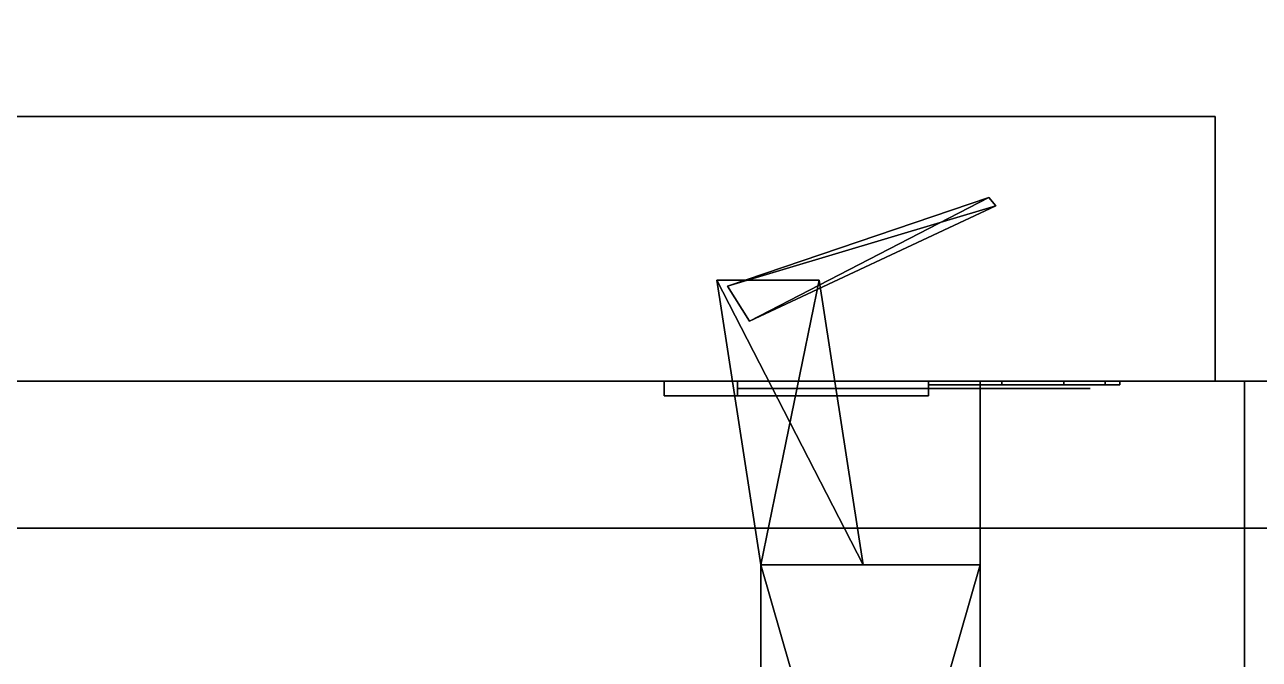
# Model space of a CAD drawing. Extents: x 0 to 6014, y -2453 to 0.
# Drawn here: x 1504 to 1588, y -1508.9 to -1465.7 of the extents above; entities that cross this region are included whole.
import ezdxf

# ---------------------------------------------------------------- set-up
doc = ezdxf.new("R2010")
doc.units = 0
for name, color, linetype in [('LAYER0', 7, 'CONTINUOUS'), ('LAYER1', 7, 'CONTINUOUS'), ('LAYER439', 7, 'CONTINUOUS'), ('LAYER506', 254, 'CONTINUOUS'), ('LAYER508', 7, 'CONTINUOUS'), ('LAYER542', 7, 'CONTINUOUS'), ('LAYER543', 7, 'CONTINUOUS'), ('LAYER557', 28, 'CONTINUOUS'), ('LAYER558', 253, 'CONTINUOUS'), ('LAYER559', 28, 'CONTINUOUS'), ('LAYER560', 253, 'CONTINUOUS'), ('LAYER561', 28, 'CONTINUOUS'), ('LAYER562', 253, 'CONTINUOUS'), ('LAYER563', 28, 'CONTINUOUS'), ('LAYER564', 253, 'CONTINUOUS'), ('LAYER565', 28, 'CONTINUOUS'), ('LAYER566', 253, 'CONTINUOUS'), ('LAYER567', 254, 'CONTINUOUS')]:
    doc.layers.add(name, color=color, linetype=linetype)

msp = doc.modelspace()

# ---------------------------------------------------------------- linework, layer by layer
at = {"layer": 'LAYER0'}
for points, invisible_edges in [([(1510, -265), (4585, 0), (2107, -1840), (1510, -265)], 7), ([(1510, -265, 5), (2107, -1840, 5), (1510, 0, 5), (1510, -265, 5)], 3), ([(1510, 0, 5), (2107, -1840, 5), (4585, 0, 5), (1510, 0, 5)], 3), ([(2107, -1840, 5), (0, -10, 5), (0, -1840, 5), (2107, -1840, 5)], 1), ([(0, -10, 5), (2107, -1840, 5), (1065, -265, 5), (0, -10, 5)], 7), ([(0, -1840), (1065, -265), (2107, -1840), (0, -1840)], 3), ([(2107, -1840), (1065, -265), (1510, -265), (2107, -1840)], 5), ([(1065, -265, 5), (2107, -1840, 5), (1510, -265, 5), (1065, -265, 5)], 3)]:
    msp.add_3dface(points, dxfattribs=dict(at, invisible_edges=invisible_edges))
at = {"layer": 'LAYER439', "invisible_edges": 1}
for points in [[(1605, -1690, 155), (1587, -1490, 155), (1605, -1490, 155), (1605, -1690, 155)], [(1587, -1490, 155), (1605, -1690, 155), (1587, -1690, 155), (1587, -1490, 155)], [(1587, -1490, 155), (1605, -1490, 2293), (1605, -1490, 155), (1587, -1490, 155)], [(1605, -1490, 2293), (1587, -1490, 155), (1587, -1490, 2293), (1605, -1490, 2293)], [(1587, -1690, 2293), (1605, -1490, 2293), (1587, -1490, 2293), (1587, -1690, 2293)], [(1605, -1490, 2293), (1587, -1690, 2293), (1605, -1690, 2293), (1605, -1490, 2293)], [(1587, -1490, 155), (1587, -1690, 2293), (1587, -1490, 2293), (1587, -1490, 155)], [(1587, -1690, 2293), (1587, -1490, 155), (1587, -1690, 155), (1587, -1690, 2293)]]:
    msp.add_3dface(points, dxfattribs=at)
at = {"layer": 'LAYER506', "invisible_edges": 1}
for points in [[(97, -1500, 2293), (2247, -1518, 2293), (97, -1518, 2293), (97, -1500, 2293)], [(2247, -1518, 2293), (97, -1500, 2293), (2247, -1500, 2293), (2247, -1518, 2293)], [(2247, -1500, 2363), (97, -1518, 2363), (2247, -1518, 2363), (2247, -1500, 2363)], [(97, -1518, 2363), (2247, -1500, 2363), (97, -1500, 2363), (97, -1518, 2363)], [(97, -1500, 2293), (2247, -1500, 2363), (2247, -1500, 2293), (97, -1500, 2293)], [(2247, -1500, 2363), (97, -1500, 2293), (97, -1500, 2363), (2247, -1500, 2363)]]:
    msp.add_3dface(points, dxfattribs=at)
at = {"layer": 'LAYER508', "invisible_edges": 1}
for points in [[(1569, -1690, 2293), (1569, -1490, 155), (1569, -1690, 155), (1569, -1690, 2293)], [(1569, -1490, 155), (1569, -1690, 2293), (1569, -1490, 2293), (1569, -1490, 155)], [(1587, -1690, 155), (1569, -1490, 155), (1587, -1490, 155), (1587, -1690, 155)], [(1569, -1490, 155), (1587, -1690, 155), (1569, -1690, 155), (1569, -1490, 155)], [(1587, -1490, 2293), (1569, -1490, 155), (1569, -1490, 2293), (1587, -1490, 2293)], [(1569, -1490, 155), (1587, -1490, 2293), (1587, -1490, 155), (1569, -1490, 155)], [(1569, -1690, 2293), (1587, -1490, 2293), (1569, -1490, 2293), (1569, -1690, 2293)], [(1587, -1490, 2293), (1569, -1690, 2293), (1587, -1690, 2293), (1587, -1490, 2293)], [(1587, -1490, 2293), (1587, -1690, 155), (1587, -1490, 155), (1587, -1490, 2293)], [(1587, -1690, 155), (1587, -1490, 2293), (1587, -1690, 2293), (1587, -1690, 155)]]:
    msp.add_3dface(points, dxfattribs=at)
at = {"layer": 'LAYER542', "invisible_edges": 1}
for points in [[(935, -1690, 156), (1569, -1490, 156), (1569, -1690, 156), (935, -1690, 156)], [(1569, -1490, 156), (935, -1690, 156), (935, -1490, 156), (1569, -1490, 156)], [(935, -1490, 174), (1569, -1490, 156), (935, -1490, 156), (935, -1490, 174)], [(1569, -1490, 156), (935, -1490, 174), (1569, -1490, 174), (1569, -1490, 156)], [(935, -1490, 174), (1569, -1690, 174), (1569, -1490, 174), (935, -1490, 174)], [(1569, -1690, 174), (935, -1490, 174), (935, -1690, 174), (1569, -1690, 174)], [(1569, -1690, 174), (1569, -1490, 156), (1569, -1490, 174), (1569, -1690, 174)], [(1569, -1490, 156), (1569, -1690, 174), (1569, -1690, 156), (1569, -1490, 156)]]:
    msp.add_3dface(points, dxfattribs=at)
at = {"layer": 'LAYER543', "invisible_edges": 1}
for points in [[(1569, -1690, 2292), (935, -1490, 2292), (935, -1690, 2292), (1569, -1690, 2292)], [(935, -1490, 2292), (1569, -1690, 2292), (1569, -1490, 2292), (935, -1490, 2292)], [(1569, -1490, 2274), (935, -1490, 2292), (1569, -1490, 2292), (1569, -1490, 2274)], [(935, -1490, 2292), (1569, -1490, 2274), (935, -1490, 2274), (935, -1490, 2292)], [(1569, -1490, 2274), (935, -1690, 2274), (935, -1490, 2274), (1569, -1490, 2274)], [(935, -1690, 2274), (1569, -1490, 2274), (1569, -1690, 2274), (935, -1690, 2274)], [(1569, -1690, 2292), (1569, -1490, 2274), (1569, -1490, 2292), (1569, -1690, 2292)], [(1569, -1490, 2274), (1569, -1690, 2292), (1569, -1690, 2274), (1569, -1490, 2274)]]:
    msp.add_3dface(points, dxfattribs=at)
at = {"layer": 'LAYER557'}
for points in [[(1547.5, -1491, 279), (1547.5, -1490, 279), (1547.5, -1491, 279)], [(1565.5, -1491, 237), (1565.5, -1490, 237), (1547.5, -1490, 237), (1547.5, -1491, 237)], [(1547.5, -1490, 237), (1547.5, -1490, 279), (1547.5, -1491, 279), (1547.5, -1491, 237)], [(1565.5, -1491, 279), (1565.5, -1490, 279), (1547.5, -1490, 279), (1547.5, -1491, 279)], [(1547.5, -1490, 237), (1565.5, -1490, 237), (1565.5, -1490, 279), (1547.5, -1490, 279)], [(1552.5, -1490, 249), (1552.5, -1490, 267), (1552.5, -1490, 249)], [(1552.5, -1491, 249), (1552.5, -1490, 249), (1552.5, -1490, 267), (1552.5, -1491, 267)], [(1552.5, -1491, 249), (1552.5, -1490, 249), (1565.5, -1490, 249), (1565.5, -1491, 249)], [(1552.5, -1491, 267), (1552.5, -1490, 267), (1565.5, -1490, 267), (1565.5, -1491, 267)], [(1565.5, -1490, 249), (1565.5, -1490, 237), (1565.5, -1490, 249)], [(1565.5, -1490, 267), (1565.5, -1490, 279), (1565.5, -1490, 267)], [(1565.5, -1491, 249), (1565.5, -1490, 249), (1565.5, -1490, 237), (1565.5, -1491, 237)], [(1565.5, -1491, 267), (1565.5, -1490, 267), (1565.5, -1490, 279), (1565.5, -1491, 279)], [(1547.5, -1491, 237), (1565.5, -1491, 237), (1565.5, -1491, 237), (1547.5, -1491, 237)], [(1547.5, -1491, 279), (1565.5, -1491, 279), (1565.5, -1491, 279), (1547.5, -1491, 279)]]:
    msp.add_3dface(points, dxfattribs=at)
for points, invisible_edges in [([(1547.5, -1491, 279), (1547.5, -1491, 237), (1552.5, -1491, 249), (1552.5, -1491, 267)], 10), ([(1547.5, -1491, 237), (1552.5, -1491, 249), (1565.5, -1491, 249), (1565.5, -1491, 237)], 1), ([(1547.5, -1491, 279), (1552.5, -1491, 267), (1565.5, -1491, 267), (1565.5, -1491, 279)], 1), ([(1565.5, -1490.5, 267), (1565.5, -1490.5, 249), (1552.5, -1490.5, 249), (1552.5, -1490.5, 267)], 1), ([(1565.5, -1490.25, 245), (1570.475, -1490.25, 245.9896), (1569.5, -1490.25, 252.5), (1565.5, -1490.25, 249)], 2), ([(1570.475, -1490.25, 270.0104), (1565.5, -1490.25, 271), (1565.5, -1490.25, 267), (1569.5, -1490.25, 263.5)], 8), ([(1569.709, -1490.5, 263.3167), (1569.5, -1490.5, 252.5), (1565.5, -1490.5, 249), (1565.5, -1490.5, 267)], 5), ([(1570.475, -1490.25, 245.9896), (1574.692, -1490.25, 248.8076), (1573, -1490.25, 252.5), (1569.5, -1490.25, 252.5)], 10), ([(1574.692, -1490.25, 267.1924), (1570.475, -1490.25, 270.0104), (1569.5, -1490.25, 263.5), (1573, -1490.25, 263.5)], 10), ([(1576.5, -1490.5, 263.5), (1576.5, -1490.5, 252.5), (1569.5, -1490.5, 252.5), (1569.709, -1490.5, 263.3167)], 4), ([(1574.692, -1490.25, 248.8076), (1577.51, -1490.25, 253.0251), (1576.5, -1490.25, 252.5), (1573, -1490.25, 252.5)], 10), ([(1577.51, -1490.25, 262.9749), (1574.692, -1490.25, 267.1924), (1573, -1490.25, 263.5), (1576.5, -1490.25, 263.5)], 10), ([(1577.51, -1490.25, 253.0251), (1578.5, -1490.25, 258), (1576.5, -1490.25, 258), (1576.5, -1490.25, 252.5)], 10), ([(1578.5, -1490.25, 258), (1577.51, -1490.25, 262.9749), (1576.5, -1490.25, 263.5), (1576.5, -1490.25, 258)], 10)]:
    msp.add_3dface(points, dxfattribs=dict(at, invisible_edges=invisible_edges))
at = {"layer": 'LAYER558'}
for points in [[(1551.818, -1483.544, 252.3477), (1569.591, -1477.5, 252.3477), (1553.308, -1485.925, 252.3477), (1551.818, -1483.544, 252.3477)], [(1569.591, -1477.5, 263.652), (1551.818, -1483.544, 263.652), (1570.082, -1478.077, 263.652), (1569.591, -1477.5, 263.652)], [(1551.818, -1483.544, 252.3477), (1569.591, -1477.5, 263.652), (1569.591, -1477.5, 252.3477), (1551.818, -1483.544, 252.3477)], [(1551.818, -1483.544, 263.652), (1569.591, -1477.5, 263.652), (1551.818, -1483.544, 252.3477), (1551.818, -1483.544, 263.652)], [(1553.308, -1485.925, 252.3477), (1569.591, -1477.5, 252.3477), (1570.082, -1478.077, 252.3477), (1553.308, -1485.925, 252.3477)], [(1570.082, -1478.077, 263.652), (1551.818, -1483.544, 263.652), (1553.308, -1485.925, 263.652), (1570.082, -1478.077, 263.652)], [(1561.042, -1502.5, 251.2174), (1551.094, -1483.135, 251.2174), (1558.058, -1483.135, 251.2174), (1561.042, -1502.5, 251.2174)], [(1554.079, -1502.5, 251.2174), (1551.094, -1483.135, 251.2174), (1561.042, -1502.5, 251.2174), (1554.079, -1502.5, 251.2174)], [(1551.094, -1483.135, 264.7826), (1554.079, -1502.5, 264.7826), (1558.058, -1483.135, 264.7826), (1551.094, -1483.135, 264.7826)], [(1554.079, -1502.5, 251.2174), (1551.094, -1483.135, 264.7826), (1551.094, -1483.135, 251.2174), (1554.079, -1502.5, 251.2174)], [(1554.079, -1502.5, 264.7826), (1551.094, -1483.135, 264.7826), (1554.079, -1502.5, 251.2174), (1554.079, -1502.5, 264.7826)], [(1558.058, -1483.135, 264.7826), (1554.079, -1502.5, 264.7826), (1561.042, -1502.5, 264.7826), (1558.058, -1483.135, 264.7826)], [(1569, -1554.5, 251.2174), (1554.079, -1502.5, 251.2174), (1569, -1502.5, 251.2174), (1569, -1554.5, 251.2174)], [(1554.079, -1554.5, 251.2174), (1554.079, -1502.5, 251.2174), (1569, -1554.5, 251.2174), (1554.079, -1554.5, 251.2174)], [(1569, -1502.5, 264.7826), (1554.079, -1554.5, 264.7826), (1569, -1554.5, 264.7826), (1569, -1502.5, 264.7826)], [(1554.079, -1502.5, 264.7826), (1554.079, -1554.5, 264.7826), (1569, -1502.5, 264.7826), (1554.079, -1502.5, 264.7826)], [(1554.079, -1554.5, 251.2174), (1554.079, -1502.5, 264.7826), (1554.079, -1502.5, 251.2174), (1554.079, -1554.5, 251.2174)], [(1554.079, -1554.5, 264.7826), (1554.079, -1502.5, 264.7826), (1554.079, -1554.5, 251.2174), (1554.079, -1554.5, 264.7826)]]:
    msp.add_3dface(points, dxfattribs=at)
at = {"layer": 'LAYER559'}
for points in [[(1547.5, -1491, 762), (1547.5, -1490, 762), (1547.5, -1491, 762)], [(1565.5, -1491, 720), (1565.5, -1490, 720), (1547.5, -1490, 720), (1547.5, -1491, 720)], [(1547.5, -1490, 720), (1547.5, -1490, 762), (1547.5, -1491, 762), (1547.5, -1491, 720)], [(1565.5, -1491, 762), (1565.5, -1490, 762), (1547.5, -1490, 762), (1547.5, -1491, 762)], [(1547.5, -1490, 720), (1565.5, -1490, 720), (1565.5, -1490, 762), (1547.5, -1490, 762)], [(1552.5, -1490, 732), (1552.5, -1490, 750), (1552.5, -1490, 732)], [(1552.5, -1491, 732), (1552.5, -1490, 732), (1552.5, -1490, 750), (1552.5, -1491, 750)], [(1552.5, -1491, 732), (1552.5, -1490, 732), (1565.5, -1490, 732), (1565.5, -1491, 732)], [(1552.5, -1491, 750), (1552.5, -1490, 750), (1565.5, -1490, 750), (1565.5, -1491, 750)], [(1565.5, -1490, 732), (1565.5, -1490, 720), (1565.5, -1490, 732)], [(1565.5, -1490, 750), (1565.5, -1490, 762), (1565.5, -1490, 750)], [(1565.5, -1491, 732), (1565.5, -1490, 732), (1565.5, -1490, 720), (1565.5, -1491, 720)], [(1565.5, -1491, 750), (1565.5, -1490, 750), (1565.5, -1490, 762), (1565.5, -1491, 762)], [(1547.5, -1491, 720), (1565.5, -1491, 720), (1565.5, -1491, 720), (1547.5, -1491, 720)], [(1547.5, -1491, 762), (1565.5, -1491, 762), (1565.5, -1491, 762), (1547.5, -1491, 762)]]:
    msp.add_3dface(points, dxfattribs=at)
for points, invisible_edges in [([(1547.5, -1491, 762), (1547.5, -1491, 720), (1552.5, -1491, 732), (1552.5, -1491, 750)], 10), ([(1547.5, -1491, 720), (1552.5, -1491, 732), (1565.5, -1491, 732), (1565.5, -1491, 720)], 1), ([(1547.5, -1491, 762), (1552.5, -1491, 750), (1565.5, -1491, 750), (1565.5, -1491, 762)], 1), ([(1565.5, -1490.5, 750), (1565.5, -1490.5, 732), (1552.5, -1490.5, 732), (1552.5, -1490.5, 750)], 1), ([(1565.5, -1490.25, 728), (1570.475, -1490.25, 728.9896), (1569.5, -1490.25, 735.5), (1565.5, -1490.25, 732)], 2), ([(1570.475, -1490.25, 753.0104), (1565.5, -1490.25, 754), (1565.5, -1490.25, 750), (1569.5, -1490.25, 746.5)], 8), ([(1569.709, -1490.5, 746.3167), (1569.5, -1490.5, 735.5), (1565.5, -1490.5, 732), (1565.5, -1490.5, 750)], 5), ([(1570.475, -1490.25, 728.9896), (1574.692, -1490.25, 731.8076), (1573, -1490.25, 735.5), (1569.5, -1490.25, 735.5)], 10), ([(1574.692, -1490.25, 750.1924), (1570.475, -1490.25, 753.0104), (1569.5, -1490.25, 746.5), (1573, -1490.25, 746.5)], 10), ([(1576.5, -1490.5, 746.5), (1576.5, -1490.5, 735.5), (1569.5, -1490.5, 735.5), (1569.709, -1490.5, 746.3167)], 4), ([(1574.692, -1490.25, 731.8076), (1577.51, -1490.25, 736.0251), (1576.5, -1490.25, 735.5), (1573, -1490.25, 735.5)], 10), ([(1577.51, -1490.25, 745.9749), (1574.692, -1490.25, 750.1924), (1573, -1490.25, 746.5), (1576.5, -1490.25, 746.5)], 10), ([(1577.51, -1490.25, 736.0251), (1578.5, -1490.25, 741), (1576.5, -1490.25, 741), (1576.5, -1490.25, 735.5)], 10), ([(1578.5, -1490.25, 741), (1577.51, -1490.25, 745.9749), (1576.5, -1490.25, 746.5), (1576.5, -1490.25, 741)], 10)]:
    msp.add_3dface(points, dxfattribs=dict(at, invisible_edges=invisible_edges))
at = {"layer": 'LAYER560'}
for points in [[(1551.818, -1483.544, 735.3477), (1569.591, -1477.5, 735.3477), (1553.308, -1485.925, 735.3477), (1551.818, -1483.544, 735.3477)], [(1569.591, -1477.5, 746.652), (1551.818, -1483.544, 746.652), (1570.082, -1478.077, 746.652), (1569.591, -1477.5, 746.652)], [(1551.818, -1483.544, 735.3477), (1569.591, -1477.5, 746.652), (1569.591, -1477.5, 735.3477), (1551.818, -1483.544, 735.3477)], [(1551.818, -1483.544, 746.652), (1569.591, -1477.5, 746.652), (1551.818, -1483.544, 735.3477), (1551.818, -1483.544, 746.652)], [(1553.308, -1485.925, 735.3477), (1569.591, -1477.5, 735.3477), (1570.082, -1478.077, 735.3477), (1553.308, -1485.925, 735.3477)], [(1570.082, -1478.077, 746.652), (1551.818, -1483.544, 746.652), (1553.308, -1485.925, 746.652), (1570.082, -1478.077, 746.652)], [(1561.042, -1502.5, 734.2174), (1551.094, -1483.135, 734.2174), (1558.058, -1483.135, 734.2174), (1561.042, -1502.5, 734.2174)], [(1554.079, -1502.5, 734.2174), (1551.094, -1483.135, 734.2174), (1561.042, -1502.5, 734.2174), (1554.079, -1502.5, 734.2174)], [(1551.094, -1483.135, 747.7826), (1554.079, -1502.5, 747.7826), (1558.058, -1483.135, 747.7826), (1551.094, -1483.135, 747.7826)], [(1554.079, -1502.5, 734.2174), (1551.094, -1483.135, 747.7826), (1551.094, -1483.135, 734.2174), (1554.079, -1502.5, 734.2174)], [(1554.079, -1502.5, 747.7826), (1551.094, -1483.135, 747.7826), (1554.079, -1502.5, 734.2174), (1554.079, -1502.5, 747.7826)], [(1558.058, -1483.135, 747.7826), (1554.079, -1502.5, 747.7826), (1561.042, -1502.5, 747.7826), (1558.058, -1483.135, 747.7826)], [(1569, -1554.5, 734.2174), (1554.079, -1502.5, 734.2174), (1569, -1502.5, 734.2174), (1569, -1554.5, 734.2174)], [(1554.079, -1554.5, 734.2174), (1554.079, -1502.5, 734.2174), (1569, -1554.5, 734.2174), (1554.079, -1554.5, 734.2174)], [(1569, -1502.5, 747.7826), (1554.079, -1554.5, 747.7826), (1569, -1554.5, 747.7826), (1569, -1502.5, 747.7826)], [(1554.079, -1502.5, 747.7826), (1554.079, -1554.5, 747.7826), (1569, -1502.5, 747.7826), (1554.079, -1502.5, 747.7826)], [(1554.079, -1554.5, 734.2174), (1554.079, -1502.5, 747.7826), (1554.079, -1502.5, 734.2174), (1554.079, -1554.5, 734.2174)], [(1554.079, -1554.5, 747.7826), (1554.079, -1502.5, 747.7826), (1554.079, -1554.5, 734.2174), (1554.079, -1554.5, 747.7826)]]:
    msp.add_3dface(points, dxfattribs=at)
at = {"layer": 'LAYER561'}
for points in [[(1547.5, -1491, 1245), (1547.5, -1490, 1245), (1547.5, -1491, 1245)], [(1565.5, -1491, 1203), (1565.5, -1490, 1203), (1547.5, -1490, 1203), (1547.5, -1491, 1203)], [(1547.5, -1490, 1203), (1547.5, -1490, 1245), (1547.5, -1491, 1245), (1547.5, -1491, 1203)], [(1565.5, -1491, 1245), (1565.5, -1490, 1245), (1547.5, -1490, 1245), (1547.5, -1491, 1245)], [(1547.5, -1490, 1203), (1565.5, -1490, 1203), (1565.5, -1490, 1245), (1547.5, -1490, 1245)], [(1552.5, -1490, 1215), (1552.5, -1490, 1233), (1552.5, -1490, 1215)], [(1552.5, -1491, 1215), (1552.5, -1490, 1215), (1552.5, -1490, 1233), (1552.5, -1491, 1233)], [(1552.5, -1491, 1215), (1552.5, -1490, 1215), (1565.5, -1490, 1215), (1565.5, -1491, 1215)], [(1552.5, -1491, 1233), (1552.5, -1490, 1233), (1565.5, -1490, 1233), (1565.5, -1491, 1233)], [(1565.5, -1490, 1215), (1565.5, -1490, 1203), (1565.5, -1490, 1215)], [(1565.5, -1490, 1233), (1565.5, -1490, 1245), (1565.5, -1490, 1233)], [(1565.5, -1491, 1215), (1565.5, -1490, 1215), (1565.5, -1490, 1203), (1565.5, -1491, 1203)], [(1565.5, -1491, 1233), (1565.5, -1490, 1233), (1565.5, -1490, 1245), (1565.5, -1491, 1245)], [(1547.5, -1491, 1203), (1565.5, -1491, 1203), (1565.5, -1491, 1203), (1547.5, -1491, 1203)], [(1547.5, -1491, 1245), (1565.5, -1491, 1245), (1565.5, -1491, 1245), (1547.5, -1491, 1245)]]:
    msp.add_3dface(points, dxfattribs=at)
for points, invisible_edges in [([(1547.5, -1491, 1245), (1547.5, -1491, 1203), (1552.5, -1491, 1215), (1552.5, -1491, 1233)], 10), ([(1547.5, -1491, 1203), (1552.5, -1491, 1215), (1565.5, -1491, 1215), (1565.5, -1491, 1203)], 1), ([(1547.5, -1491, 1245), (1552.5, -1491, 1233), (1565.5, -1491, 1233), (1565.5, -1491, 1245)], 1), ([(1565.5, -1490.5, 1233), (1565.5, -1490.5, 1215), (1552.5, -1490.5, 1215), (1552.5, -1490.5, 1233)], 1), ([(1565.5, -1490.25, 1211), (1570.475, -1490.25, 1211.99), (1569.5, -1490.25, 1218.5), (1565.5, -1490.25, 1215)], 2), ([(1570.475, -1490.25, 1236.01), (1565.5, -1490.25, 1237), (1565.5, -1490.25, 1233), (1569.5, -1490.25, 1229.5)], 8), ([(1569.709, -1490.5, 1229.317), (1569.5, -1490.5, 1218.5), (1565.5, -1490.5, 1215), (1565.5, -1490.5, 1233)], 5), ([(1570.475, -1490.25, 1211.99), (1574.692, -1490.25, 1214.808), (1573, -1490.25, 1218.5), (1569.5, -1490.25, 1218.5)], 10), ([(1574.692, -1490.25, 1233.192), (1570.475, -1490.25, 1236.01), (1569.5, -1490.25, 1229.5), (1573, -1490.25, 1229.5)], 10), ([(1576.5, -1490.5, 1229.5), (1576.5, -1490.5, 1218.5), (1569.5, -1490.5, 1218.5), (1569.709, -1490.5, 1229.317)], 4), ([(1574.692, -1490.25, 1214.808), (1577.51, -1490.25, 1219.025), (1576.5, -1490.25, 1218.5), (1573, -1490.25, 1218.5)], 10), ([(1577.51, -1490.25, 1228.975), (1574.692, -1490.25, 1233.192), (1573, -1490.25, 1229.5), (1576.5, -1490.25, 1229.5)], 10), ([(1577.51, -1490.25, 1219.025), (1578.5, -1490.25, 1224), (1576.5, -1490.25, 1224), (1576.5, -1490.25, 1218.5)], 10), ([(1578.5, -1490.25, 1224), (1577.51, -1490.25, 1228.975), (1576.5, -1490.25, 1229.5), (1576.5, -1490.25, 1224)], 10)]:
    msp.add_3dface(points, dxfattribs=dict(at, invisible_edges=invisible_edges))
at = {"layer": 'LAYER562'}
for points in [[(1551.818, -1483.544, 1218.348), (1569.591, -1477.5, 1218.348), (1553.308, -1485.925, 1218.348), (1551.818, -1483.544, 1218.348)], [(1569.591, -1477.5, 1229.652), (1551.818, -1483.544, 1229.652), (1570.082, -1478.077, 1229.652), (1569.591, -1477.5, 1229.652)], [(1551.818, -1483.544, 1218.348), (1569.591, -1477.5, 1229.652), (1569.591, -1477.5, 1218.348), (1551.818, -1483.544, 1218.348)], [(1551.818, -1483.544, 1229.652), (1569.591, -1477.5, 1229.652), (1551.818, -1483.544, 1218.348), (1551.818, -1483.544, 1229.652)], [(1553.308, -1485.925, 1218.348), (1569.591, -1477.5, 1218.348), (1570.082, -1478.077, 1218.348), (1553.308, -1485.925, 1218.348)], [(1570.082, -1478.077, 1229.652), (1551.818, -1483.544, 1229.652), (1553.308, -1485.925, 1229.652), (1570.082, -1478.077, 1229.652)], [(1561.042, -1502.5, 1217.217), (1551.094, -1483.135, 1217.217), (1558.058, -1483.135, 1217.217), (1561.042, -1502.5, 1217.217)], [(1554.079, -1502.5, 1217.217), (1551.094, -1483.135, 1217.217), (1561.042, -1502.5, 1217.217), (1554.079, -1502.5, 1217.217)], [(1551.094, -1483.135, 1230.783), (1554.079, -1502.5, 1230.783), (1558.058, -1483.135, 1230.783), (1551.094, -1483.135, 1230.783)], [(1554.079, -1502.5, 1217.217), (1551.094, -1483.135, 1230.783), (1551.094, -1483.135, 1217.217), (1554.079, -1502.5, 1217.217)], [(1554.079, -1502.5, 1230.783), (1551.094, -1483.135, 1230.783), (1554.079, -1502.5, 1217.217), (1554.079, -1502.5, 1230.783)], [(1558.058, -1483.135, 1230.783), (1554.079, -1502.5, 1230.783), (1561.042, -1502.5, 1230.783), (1558.058, -1483.135, 1230.783)], [(1569, -1554.5, 1217.217), (1554.079, -1502.5, 1217.217), (1569, -1502.5, 1217.217), (1569, -1554.5, 1217.217)], [(1554.079, -1554.5, 1217.217), (1554.079, -1502.5, 1217.217), (1569, -1554.5, 1217.217), (1554.079, -1554.5, 1217.217)], [(1569, -1502.5, 1230.783), (1554.079, -1554.5, 1230.783), (1569, -1554.5, 1230.783), (1569, -1502.5, 1230.783)], [(1554.079, -1502.5, 1230.783), (1554.079, -1554.5, 1230.783), (1569, -1502.5, 1230.783), (1554.079, -1502.5, 1230.783)], [(1554.079, -1554.5, 1217.217), (1554.079, -1502.5, 1230.783), (1554.079, -1502.5, 1217.217), (1554.079, -1554.5, 1217.217)], [(1554.079, -1554.5, 1230.783), (1554.079, -1502.5, 1230.783), (1554.079, -1554.5, 1217.217), (1554.079, -1554.5, 1230.783)]]:
    msp.add_3dface(points, dxfattribs=at)
at = {"layer": 'LAYER563'}
for points in [[(1547.5, -1491, 1728), (1547.5, -1490, 1728), (1547.5, -1491, 1728)], [(1565.5, -1491, 1686), (1565.5, -1490, 1686), (1547.5, -1490, 1686), (1547.5, -1491, 1686)], [(1547.5, -1490, 1686), (1547.5, -1490, 1728), (1547.5, -1491, 1728), (1547.5, -1491, 1686)], [(1565.5, -1491, 1728), (1565.5, -1490, 1728), (1547.5, -1490, 1728), (1547.5, -1491, 1728)], [(1547.5, -1490, 1686), (1565.5, -1490, 1686), (1565.5, -1490, 1728), (1547.5, -1490, 1728)], [(1552.5, -1490, 1698), (1552.5, -1490, 1716), (1552.5, -1490, 1698)], [(1552.5, -1491, 1698), (1552.5, -1490, 1698), (1552.5, -1490, 1716), (1552.5, -1491, 1716)], [(1552.5, -1491, 1698), (1552.5, -1490, 1698), (1565.5, -1490, 1698), (1565.5, -1491, 1698)], [(1552.5, -1491, 1716), (1552.5, -1490, 1716), (1565.5, -1490, 1716), (1565.5, -1491, 1716)], [(1565.5, -1490, 1698), (1565.5, -1490, 1686), (1565.5, -1490, 1698)], [(1565.5, -1490, 1716), (1565.5, -1490, 1728), (1565.5, -1490, 1716)], [(1565.5, -1491, 1698), (1565.5, -1490, 1698), (1565.5, -1490, 1686), (1565.5, -1491, 1686)], [(1565.5, -1491, 1716), (1565.5, -1490, 1716), (1565.5, -1490, 1728), (1565.5, -1491, 1728)], [(1547.5, -1491, 1686), (1565.5, -1491, 1686), (1565.5, -1491, 1686), (1547.5, -1491, 1686)], [(1547.5, -1491, 1728), (1565.5, -1491, 1728), (1565.5, -1491, 1728), (1547.5, -1491, 1728)]]:
    msp.add_3dface(points, dxfattribs=at)
for points, invisible_edges in [([(1547.5, -1491, 1728), (1547.5, -1491, 1686), (1552.5, -1491, 1698), (1552.5, -1491, 1716)], 10), ([(1547.5, -1491, 1686), (1552.5, -1491, 1698), (1565.5, -1491, 1698), (1565.5, -1491, 1686)], 1), ([(1547.5, -1491, 1728), (1552.5, -1491, 1716), (1565.5, -1491, 1716), (1565.5, -1491, 1728)], 1), ([(1565.5, -1490.5, 1716), (1565.5, -1490.5, 1698), (1552.5, -1490.5, 1698), (1552.5, -1490.5, 1716)], 1), ([(1565.5, -1490.25, 1694), (1570.475, -1490.25, 1694.99), (1569.5, -1490.25, 1701.5), (1565.5, -1490.25, 1698)], 2), ([(1570.475, -1490.25, 1719.01), (1565.5, -1490.25, 1720), (1565.5, -1490.25, 1716), (1569.5, -1490.25, 1712.5)], 8), ([(1569.709, -1490.5, 1712.317), (1569.5, -1490.5, 1701.5), (1565.5, -1490.5, 1698), (1565.5, -1490.5, 1716)], 5), ([(1570.475, -1490.25, 1694.99), (1574.692, -1490.25, 1697.808), (1573, -1490.25, 1701.5), (1569.5, -1490.25, 1701.5)], 10), ([(1574.692, -1490.25, 1716.192), (1570.475, -1490.25, 1719.01), (1569.5, -1490.25, 1712.5), (1573, -1490.25, 1712.5)], 10), ([(1576.5, -1490.5, 1712.5), (1576.5, -1490.5, 1701.5), (1569.5, -1490.5, 1701.5), (1569.709, -1490.5, 1712.317)], 4), ([(1574.692, -1490.25, 1697.808), (1577.51, -1490.25, 1702.025), (1576.5, -1490.25, 1701.5), (1573, -1490.25, 1701.5)], 10), ([(1577.51, -1490.25, 1711.975), (1574.692, -1490.25, 1716.192), (1573, -1490.25, 1712.5), (1576.5, -1490.25, 1712.5)], 10), ([(1577.51, -1490.25, 1702.025), (1578.5, -1490.25, 1707), (1576.5, -1490.25, 1707), (1576.5, -1490.25, 1701.5)], 10), ([(1578.5, -1490.25, 1707), (1577.51, -1490.25, 1711.975), (1576.5, -1490.25, 1712.5), (1576.5, -1490.25, 1707)], 10)]:
    msp.add_3dface(points, dxfattribs=dict(at, invisible_edges=invisible_edges))
at = {"layer": 'LAYER564'}
for points in [[(1551.818, -1483.544, 1701.348), (1569.591, -1477.5, 1701.348), (1553.308, -1485.925, 1701.348), (1551.818, -1483.544, 1701.348)], [(1569.591, -1477.5, 1712.652), (1551.818, -1483.544, 1712.652), (1570.082, -1478.077, 1712.652), (1569.591, -1477.5, 1712.652)], [(1551.818, -1483.544, 1701.348), (1569.591, -1477.5, 1712.652), (1569.591, -1477.5, 1701.348), (1551.818, -1483.544, 1701.348)], [(1551.818, -1483.544, 1712.652), (1569.591, -1477.5, 1712.652), (1551.818, -1483.544, 1701.348), (1551.818, -1483.544, 1712.652)], [(1553.308, -1485.925, 1701.348), (1569.591, -1477.5, 1701.348), (1570.082, -1478.077, 1701.348), (1553.308, -1485.925, 1701.348)], [(1570.082, -1478.077, 1712.652), (1551.818, -1483.544, 1712.652), (1553.308, -1485.925, 1712.652), (1570.082, -1478.077, 1712.652)], [(1561.042, -1502.5, 1700.217), (1551.094, -1483.135, 1700.217), (1558.058, -1483.135, 1700.217), (1561.042, -1502.5, 1700.217)], [(1554.079, -1502.5, 1700.217), (1551.094, -1483.135, 1700.217), (1561.042, -1502.5, 1700.217), (1554.079, -1502.5, 1700.217)], [(1551.094, -1483.135, 1713.783), (1554.079, -1502.5, 1713.783), (1558.058, -1483.135, 1713.783), (1551.094, -1483.135, 1713.783)], [(1554.079, -1502.5, 1700.217), (1551.094, -1483.135, 1713.783), (1551.094, -1483.135, 1700.217), (1554.079, -1502.5, 1700.217)], [(1554.079, -1502.5, 1713.783), (1551.094, -1483.135, 1713.783), (1554.079, -1502.5, 1700.217), (1554.079, -1502.5, 1713.783)], [(1558.058, -1483.135, 1713.783), (1554.079, -1502.5, 1713.783), (1561.042, -1502.5, 1713.783), (1558.058, -1483.135, 1713.783)], [(1569, -1554.5, 1700.217), (1554.079, -1502.5, 1700.217), (1569, -1502.5, 1700.217), (1569, -1554.5, 1700.217)], [(1554.079, -1554.5, 1700.217), (1554.079, -1502.5, 1700.217), (1569, -1554.5, 1700.217), (1554.079, -1554.5, 1700.217)], [(1569, -1502.5, 1713.783), (1554.079, -1554.5, 1713.783), (1569, -1554.5, 1713.783), (1569, -1502.5, 1713.783)], [(1554.079, -1502.5, 1713.783), (1554.079, -1554.5, 1713.783), (1569, -1502.5, 1713.783), (1554.079, -1502.5, 1713.783)], [(1554.079, -1554.5, 1700.217), (1554.079, -1502.5, 1713.783), (1554.079, -1502.5, 1700.217), (1554.079, -1554.5, 1700.217)], [(1554.079, -1554.5, 1713.783), (1554.079, -1502.5, 1713.783), (1554.079, -1554.5, 1700.217), (1554.079, -1554.5, 1713.783)]]:
    msp.add_3dface(points, dxfattribs=at)
at = {"layer": 'LAYER565'}
for points in [[(1547.5, -1491, 2211), (1547.5, -1490, 2211), (1547.5, -1491, 2211)], [(1565.5, -1491, 2169), (1565.5, -1490, 2169), (1547.5, -1490, 2169), (1547.5, -1491, 2169)], [(1547.5, -1490, 2169), (1547.5, -1490, 2211), (1547.5, -1491, 2211), (1547.5, -1491, 2169)], [(1565.5, -1491, 2211), (1565.5, -1490, 2211), (1547.5, -1490, 2211), (1547.5, -1491, 2211)], [(1547.5, -1490, 2169), (1565.5, -1490, 2169), (1565.5, -1490, 2211), (1547.5, -1490, 2211)], [(1552.5, -1490, 2181), (1552.5, -1490, 2199), (1552.5, -1490, 2181)], [(1552.5, -1491, 2181), (1552.5, -1490, 2181), (1552.5, -1490, 2199), (1552.5, -1491, 2199)], [(1552.5, -1491, 2181), (1552.5, -1490, 2181), (1565.5, -1490, 2181), (1565.5, -1491, 2181)], [(1552.5, -1491, 2199), (1552.5, -1490, 2199), (1565.5, -1490, 2199), (1565.5, -1491, 2199)], [(1565.5, -1490, 2181), (1565.5, -1490, 2169), (1565.5, -1490, 2181)], [(1565.5, -1490, 2199), (1565.5, -1490, 2211), (1565.5, -1490, 2199)], [(1565.5, -1491, 2181), (1565.5, -1490, 2181), (1565.5, -1490, 2169), (1565.5, -1491, 2169)], [(1565.5, -1491, 2199), (1565.5, -1490, 2199), (1565.5, -1490, 2211), (1565.5, -1491, 2211)], [(1547.5, -1491, 2169), (1565.5, -1491, 2169), (1565.5, -1491, 2169), (1547.5, -1491, 2169)], [(1547.5, -1491, 2211), (1565.5, -1491, 2211), (1565.5, -1491, 2211), (1547.5, -1491, 2211)]]:
    msp.add_3dface(points, dxfattribs=at)
for points, invisible_edges in [([(1547.5, -1491, 2211), (1547.5, -1491, 2169), (1552.5, -1491, 2181), (1552.5, -1491, 2199)], 10), ([(1547.5, -1491, 2169), (1552.5, -1491, 2181), (1565.5, -1491, 2181), (1565.5, -1491, 2169)], 1), ([(1547.5, -1491, 2211), (1552.5, -1491, 2199), (1565.5, -1491, 2199), (1565.5, -1491, 2211)], 1), ([(1565.5, -1490.5, 2199), (1565.5, -1490.5, 2181), (1552.5, -1490.5, 2181), (1552.5, -1490.5, 2199)], 1), ([(1565.5, -1490.25, 2177), (1570.475, -1490.25, 2177.99), (1569.5, -1490.25, 2184.5), (1565.5, -1490.25, 2181)], 2), ([(1570.475, -1490.25, 2202.01), (1565.5, -1490.25, 2203), (1565.5, -1490.25, 2199), (1569.5, -1490.25, 2195.5)], 8), ([(1569.709, -1490.5, 2195.317), (1569.5, -1490.5, 2184.5), (1565.5, -1490.5, 2181), (1565.5, -1490.5, 2199)], 5), ([(1570.475, -1490.25, 2177.99), (1574.692, -1490.25, 2180.808), (1573, -1490.25, 2184.5), (1569.5, -1490.25, 2184.5)], 10), ([(1574.692, -1490.25, 2199.192), (1570.475, -1490.25, 2202.01), (1569.5, -1490.25, 2195.5), (1573, -1490.25, 2195.5)], 10), ([(1576.5, -1490.5, 2195.5), (1576.5, -1490.5, 2184.5), (1569.5, -1490.5, 2184.5), (1569.709, -1490.5, 2195.317)], 4), ([(1574.692, -1490.25, 2180.808), (1577.51, -1490.25, 2185.025), (1576.5, -1490.25, 2184.5), (1573, -1490.25, 2184.5)], 10), ([(1577.51, -1490.25, 2194.975), (1574.692, -1490.25, 2199.192), (1573, -1490.25, 2195.5), (1576.5, -1490.25, 2195.5)], 10), ([(1577.51, -1490.25, 2185.025), (1578.5, -1490.25, 2190), (1576.5, -1490.25, 2190), (1576.5, -1490.25, 2184.5)], 10), ([(1578.5, -1490.25, 2190), (1577.51, -1490.25, 2194.975), (1576.5, -1490.25, 2195.5), (1576.5, -1490.25, 2190)], 10)]:
    msp.add_3dface(points, dxfattribs=dict(at, invisible_edges=invisible_edges))
at = {"layer": 'LAYER566'}
for points in [[(1551.818, -1483.544, 2184.348), (1569.591, -1477.5, 2184.348), (1553.308, -1485.925, 2184.348), (1551.818, -1483.544, 2184.348)], [(1569.591, -1477.5, 2195.652), (1551.818, -1483.544, 2195.652), (1570.082, -1478.077, 2195.652), (1569.591, -1477.5, 2195.652)], [(1551.818, -1483.544, 2184.348), (1569.591, -1477.5, 2195.652), (1569.591, -1477.5, 2184.348), (1551.818, -1483.544, 2184.348)], [(1551.818, -1483.544, 2195.652), (1569.591, -1477.5, 2195.652), (1551.818, -1483.544, 2184.348), (1551.818, -1483.544, 2195.652)], [(1553.308, -1485.925, 2184.348), (1569.591, -1477.5, 2184.348), (1570.082, -1478.077, 2184.348), (1553.308, -1485.925, 2184.348)], [(1570.082, -1478.077, 2195.652), (1551.818, -1483.544, 2195.652), (1553.308, -1485.925, 2195.652), (1570.082, -1478.077, 2195.652)], [(1561.042, -1502.5, 2183.217), (1551.094, -1483.135, 2183.217), (1558.058, -1483.135, 2183.217), (1561.042, -1502.5, 2183.217)], [(1554.079, -1502.5, 2183.217), (1551.094, -1483.135, 2183.217), (1561.042, -1502.5, 2183.217), (1554.079, -1502.5, 2183.217)], [(1551.094, -1483.135, 2196.783), (1554.079, -1502.5, 2196.783), (1558.058, -1483.135, 2196.783), (1551.094, -1483.135, 2196.783)], [(1554.079, -1502.5, 2183.217), (1551.094, -1483.135, 2196.783), (1551.094, -1483.135, 2183.217), (1554.079, -1502.5, 2183.217)], [(1554.079, -1502.5, 2196.783), (1551.094, -1483.135, 2196.783), (1554.079, -1502.5, 2183.217), (1554.079, -1502.5, 2196.783)], [(1558.058, -1483.135, 2196.783), (1554.079, -1502.5, 2196.783), (1561.042, -1502.5, 2196.783), (1558.058, -1483.135, 2196.783)], [(1569, -1554.5, 2183.217), (1554.079, -1502.5, 2183.217), (1569, -1502.5, 2183.217), (1569, -1554.5, 2183.217)], [(1554.079, -1554.5, 2183.217), (1554.079, -1502.5, 2183.217), (1569, -1554.5, 2183.217), (1554.079, -1554.5, 2183.217)], [(1569, -1502.5, 2196.783), (1554.079, -1554.5, 2196.783), (1569, -1554.5, 2196.783), (1569, -1502.5, 2196.783)], [(1554.079, -1502.5, 2196.783), (1554.079, -1554.5, 2196.783), (1569, -1502.5, 2196.783), (1554.079, -1502.5, 2196.783)], [(1554.079, -1554.5, 2183.217), (1554.079, -1502.5, 2196.783), (1554.079, -1502.5, 2183.217), (1554.079, -1554.5, 2183.217)], [(1554.079, -1554.5, 2196.783), (1554.079, -1502.5, 2196.783), (1554.079, -1554.5, 2183.217), (1554.079, -1554.5, 2196.783)]]:
    msp.add_3dface(points, dxfattribs=at)
at = {"layer": 'LAYER567', "invisible_edges": 1}
for points in [[(1253.5, -1490, 158), (1585, -1472, 158), (1585, -1490, 158), (1253.5, -1490, 158)], [(1585, -1472, 158), (1253.5, -1490, 158), (1253.5, -1472, 158), (1585, -1472, 158)], [(1253.5, -1472, 2290), (1585, -1490, 2290), (1585, -1472, 2290), (1253.5, -1472, 2290)], [(1585, -1490, 2290), (1253.5, -1472, 2290), (1253.5, -1490, 2290), (1585, -1490, 2290)], [(1585, -1472, 158), (1253.5, -1472, 2290), (1585, -1472, 2290), (1585, -1472, 158)], [(1253.5, -1472, 2290), (1585, -1472, 158), (1253.5, -1472, 158), (1253.5, -1472, 2290)], [(1585, -1472, 158), (1585, -1490, 2290), (1585, -1490, 158), (1585, -1472, 158)], [(1585, -1490, 2290), (1585, -1472, 158), (1585, -1472, 2290), (1585, -1490, 2290)], [(1253.5, -1490, 158), (1585, -1490, 2290), (1253.5, -1490, 2290), (1253.5, -1490, 158)], [(1585, -1490, 2290), (1253.5, -1490, 158), (1585, -1490, 158), (1585, -1490, 2290)]]:
    msp.add_3dface(points, dxfattribs=at)

# ---------------------------------------------------------------- meshes
at = {"layer": 'LAYER1'}
mesh = msp.add_polymesh((11, 2), dxfattribs=at)
for k, corner in enumerate([(2257, -1690, 2334), (2257, -2453, 2334), (150, -1690, 2334), (2257, -1690, 2334), (150, -160, 2334), (150, -1690, 2334), (915, -160, 2334), (150, -160, 2334), (915, -415, 2334), (915, -160, 2334), (1660, -415, 2334), (915, -415, 2334), (1660, -150, 2334), (1660, -415, 2334), (4435, -150, 2334), (1660, -150, 2334), (4435, -790, 2334), (4435, -150, 2334), (6013.688, -790, 2334), (4435, -790, 2334), (6013.688, -640, 2334), (4585, -640, 2334)]):
    mesh.set_mesh_vertex(divmod(k, 2), corner)
at = {"layer": 'LAYER557'}
mesh = msp.add_polymesh((2, 9), dxfattribs=at)
for k, corner in enumerate([(1565.5, -1490.25, 245), (1570.475, -1490.25, 245.9896), (1574.692, -1490.25, 248.8076), (1577.51, -1490.25, 253.0251), (1578.5, -1490.25, 258), (1577.51, -1490.25, 262.9749), (1574.692, -1490.25, 267.1924), (1570.475, -1490.25, 270.0104), (1565.5, -1490.25, 271), (1565.5, -1490, 245), (1570.475, -1490, 245.9896), (1574.692, -1490, 248.8076), (1577.51, -1490, 253.0251), (1578.5, -1490, 258), (1577.51, -1490, 262.9749), (1574.692, -1490, 267.1924), (1570.475, -1490, 270.0104), (1565.5, -1490, 271)]):
    mesh.set_mesh_vertex(divmod(k, 9), corner)
at = {"layer": 'LAYER559'}
mesh = msp.add_polymesh((2, 9), dxfattribs=at)
for k, corner in enumerate([(1565.5, -1490.25, 728), (1570.475, -1490.25, 728.9896), (1574.692, -1490.25, 731.8076), (1577.51, -1490.25, 736.0251), (1578.5, -1490.25, 741), (1577.51, -1490.25, 745.9749), (1574.692, -1490.25, 750.1924), (1570.475, -1490.25, 753.0104), (1565.5, -1490.25, 754), (1565.5, -1490, 728), (1570.475, -1490, 728.9896), (1574.692, -1490, 731.8076), (1577.51, -1490, 736.0251), (1578.5, -1490, 741), (1577.51, -1490, 745.9749), (1574.692, -1490, 750.1924), (1570.475, -1490, 753.0104), (1565.5, -1490, 754)]):
    mesh.set_mesh_vertex(divmod(k, 9), corner)
at = {"layer": 'LAYER561'}
mesh = msp.add_polymesh((2, 9), dxfattribs=at)
for k, corner in enumerate([(1565.5, -1490.25, 1211), (1570.475, -1490.25, 1211.99), (1574.692, -1490.25, 1214.808), (1577.51, -1490.25, 1219.025), (1578.5, -1490.25, 1224), (1577.51, -1490.25, 1228.975), (1574.692, -1490.25, 1233.192), (1570.475, -1490.25, 1236.01), (1565.5, -1490.25, 1237), (1565.5, -1490, 1211), (1570.475, -1490, 1211.99), (1574.692, -1490, 1214.808), (1577.51, -1490, 1219.025), (1578.5, -1490, 1224), (1577.51, -1490, 1228.975), (1574.692, -1490, 1233.192), (1570.475, -1490, 1236.01), (1565.5, -1490, 1237)]):
    mesh.set_mesh_vertex(divmod(k, 9), corner)
at = {"layer": 'LAYER563'}
mesh = msp.add_polymesh((2, 9), dxfattribs=at)
for k, corner in enumerate([(1565.5, -1490.25, 1694), (1570.475, -1490.25, 1694.99), (1574.692, -1490.25, 1697.808), (1577.51, -1490.25, 1702.025), (1578.5, -1490.25, 1707), (1577.51, -1490.25, 1711.975), (1574.692, -1490.25, 1716.192), (1570.475, -1490.25, 1719.01), (1565.5, -1490.25, 1720), (1565.5, -1490, 1694), (1570.475, -1490, 1694.99), (1574.692, -1490, 1697.808), (1577.51, -1490, 1702.025), (1578.5, -1490, 1707), (1577.51, -1490, 1711.975), (1574.692, -1490, 1716.192), (1570.475, -1490, 1719.01), (1565.5, -1490, 1720)]):
    mesh.set_mesh_vertex(divmod(k, 9), corner)
at = {"layer": 'LAYER565'}
mesh = msp.add_polymesh((2, 9), dxfattribs=at)
for k, corner in enumerate([(1565.5, -1490.25, 2177), (1570.475, -1490.25, 2177.99), (1574.692, -1490.25, 2180.808), (1577.51, -1490.25, 2185.025), (1578.5, -1490.25, 2190), (1577.51, -1490.25, 2194.975), (1574.692, -1490.25, 2199.192), (1570.475, -1490.25, 2202.01), (1565.5, -1490.25, 2203), (1565.5, -1490, 2177), (1570.475, -1490, 2177.99), (1574.692, -1490, 2180.808), (1577.51, -1490, 2185.025), (1578.5, -1490, 2190), (1577.51, -1490, 2194.975), (1574.692, -1490, 2199.192), (1570.475, -1490, 2202.01), (1565.5, -1490, 2203)]):
    mesh.set_mesh_vertex(divmod(k, 9), corner)

doc.saveas('drawing.dxf')
